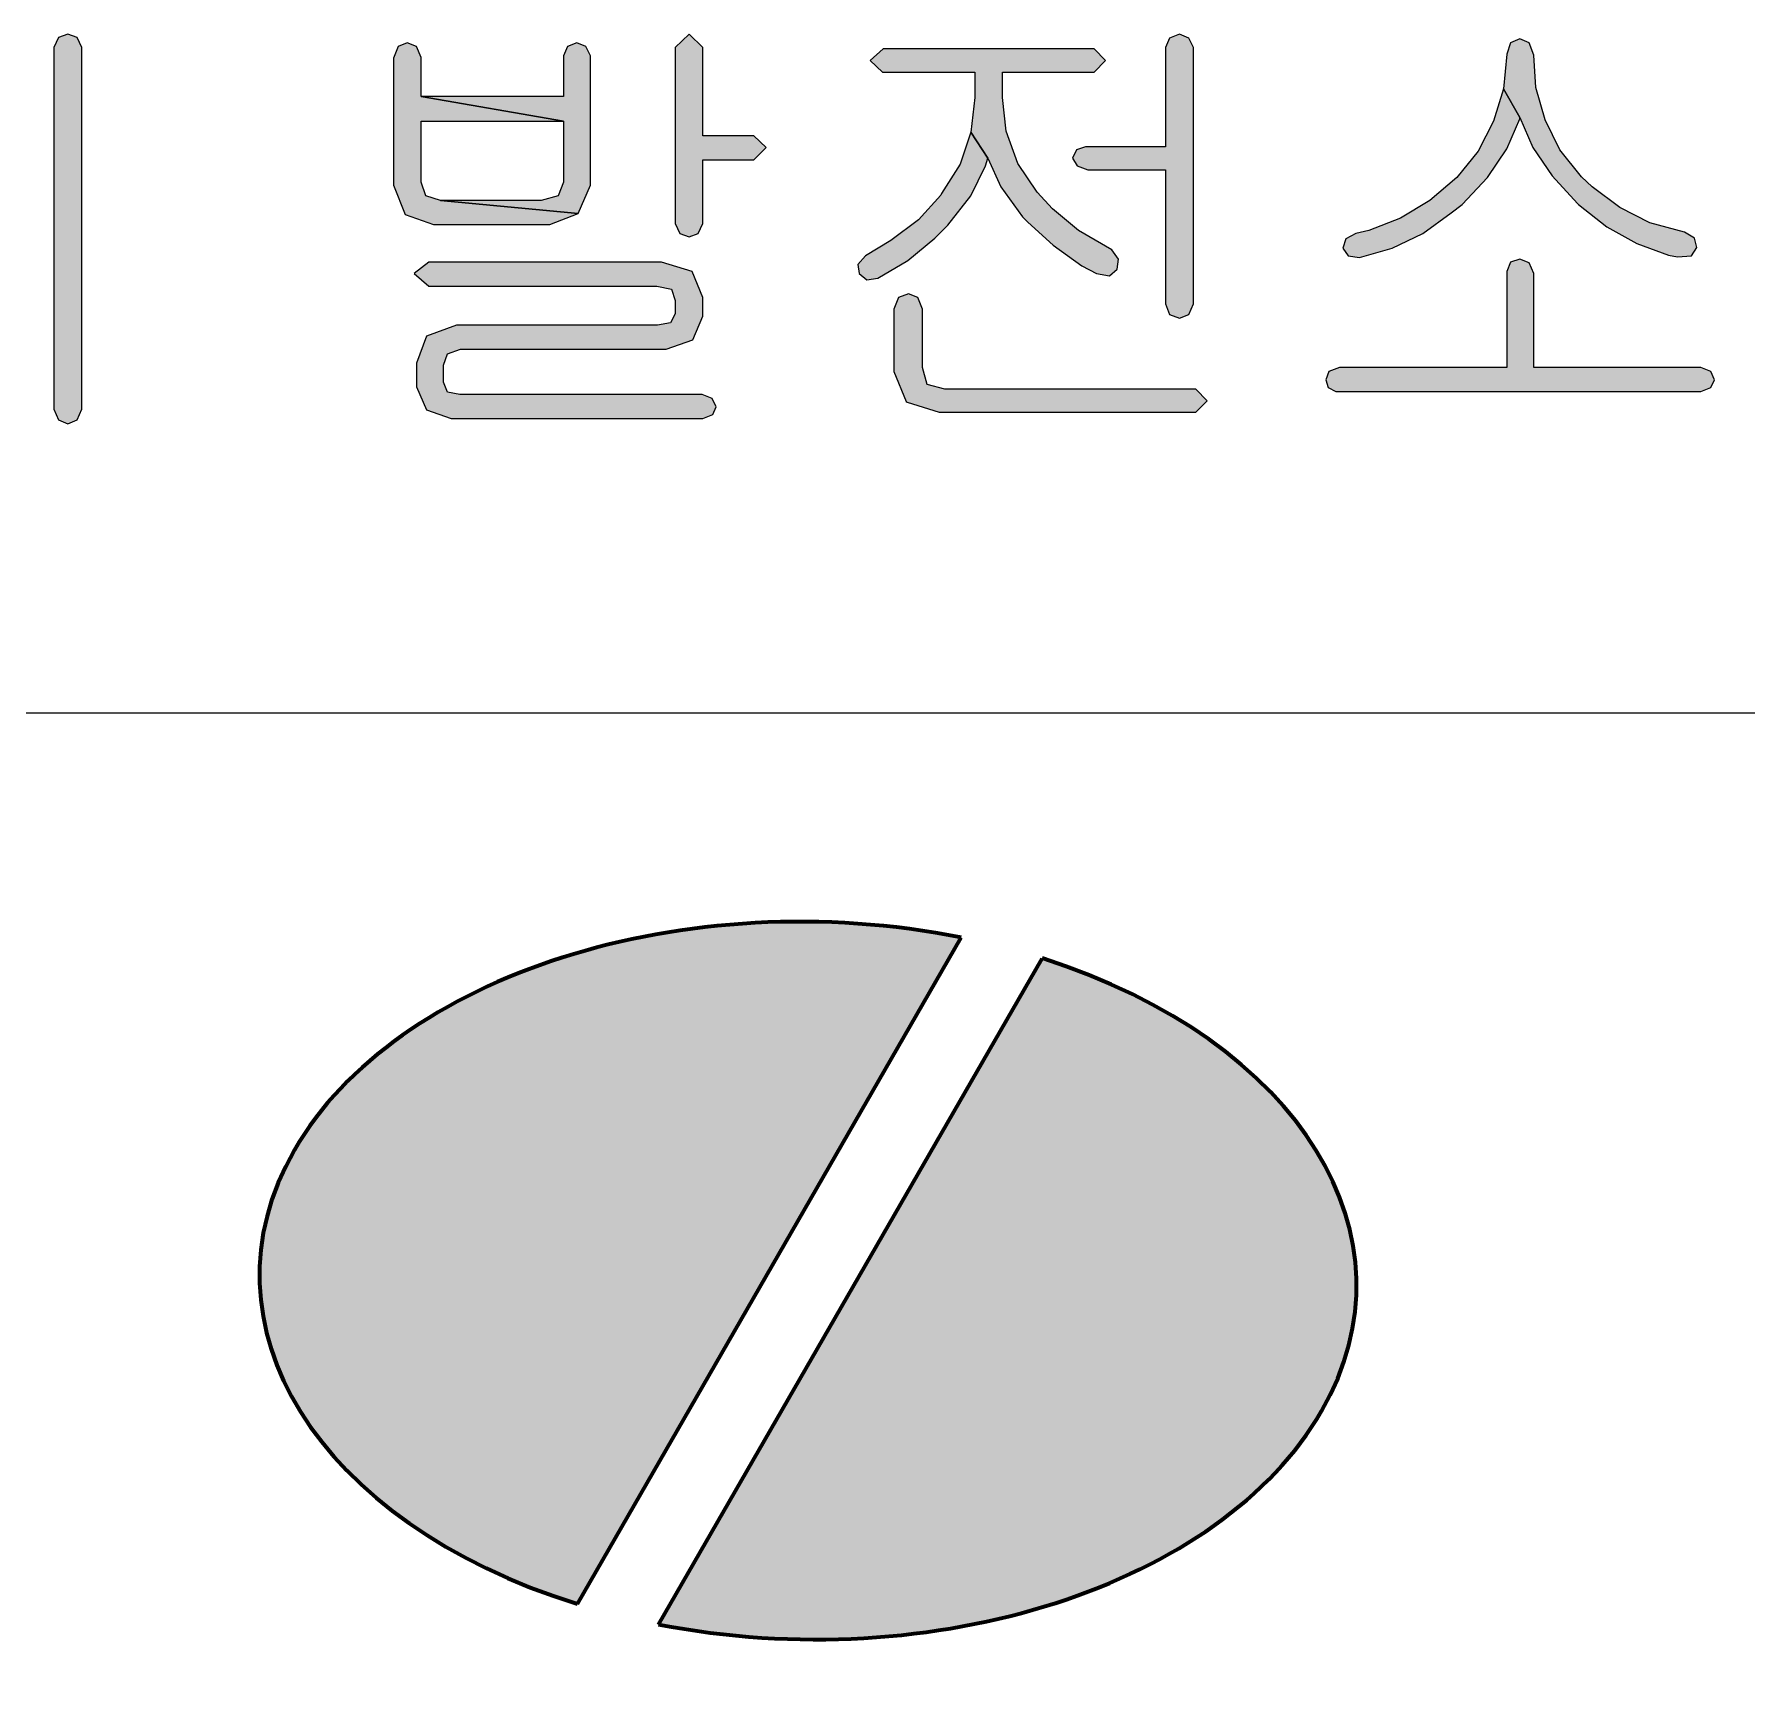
# Model space of a CAD drawing. Header units: inches. Extents: x 2106 to 2947, y -14 to 580.
# Drawn here: x 2846.65 to 2866.85, y 84.83 to 104.22 of the extents above; entities that cross this region are included whole.
import ezdxf

# ---------------------------------------------------------------- set-up
doc = ezdxf.new("R2010")
doc.units = ezdxf.units.IN
doc.header["$MEASUREMENT"] = 0
for name, color, linetype in [('BG 0 -1', 7, 'Continuous'), ('BG Default', 7, 'Continuous'), ('BG happy form$0$TITLE-BOX', 7, 'Continuous')]:
    doc.layers.add(name, color=color, linetype=linetype)

msp = doc.modelspace()

# ---------------------------------------------------------------- hatches: boundary and pattern name
at = {"layer": 'BG 0 -1', "linetype": 'ByBlock'}
for color, points in [(5, [(2857.586, 93.561), (2857.368, 93.602), (2857.149, 93.637), (2856.929, 93.668), (2856.707, 93.694), (2856.484, 93.714), (2856.26, 93.73), (2856.035, 93.74), (2855.81, 93.746), (2855.585, 93.746), (2855.36, 93.741), (2855.136, 93.731), (2854.913, 93.716), (2854.69, 93.696), (2854.469, 93.671), (2854.25, 93.64), (2854.032, 93.605), (2853.816, 93.565), (2853.603, 93.52), (2853.393, 93.47), (2853.185, 93.415), (2852.98, 93.356), (2852.779, 93.292), (2852.582, 93.223), (2852.388, 93.15), (2852.199, 93.072), (2852.013, 92.99), (2851.833, 92.904), (2851.657, 92.814), (2851.486, 92.72), (2851.32, 92.622), (2851.16, 92.52), (2851.005, 92.415), (2850.856, 92.306), (2850.713, 92.194), (2850.576, 92.078), (2850.445, 91.96), (2850.321, 91.838), (2850.204, 91.714), (2850.093, 91.586), (2849.989, 91.457), (2849.892, 91.325), (2849.802, 91.191), (2849.719, 91.055), (2849.644, 90.917), (2849.576, 90.777), (2849.516, 90.636), (2849.463, 90.493), (2849.418, 90.35), (2849.38, 90.205), (2849.351, 90.059), (2849.329, 89.913), (2849.315, 89.766), (2849.308, 89.619), (2849.31, 89.472), (2849.319, 89.325), (2849.336, 89.178), (2849.361, 89.031), (2849.394, 88.885), (2849.434, 88.74), (2849.482, 88.596), (2849.538, 88.453), (2849.601, 88.311), (2849.671, 88.171), (2849.75, 88.032), (2849.835, 87.895), (2849.927, 87.76), (2850.027, 87.627), (2850.134, 87.497), (2850.247, 87.368), (2850.367, 87.243), (2850.494, 87.12), (2850.627, 87), (2850.766, 86.883), (2850.911, 86.769), (2851.062, 86.659), (2851.219, 86.552), (2851.382, 86.449), (2851.549, 86.349), (2851.722, 86.253), (2851.9, 86.161), (2852.082, 86.074), (2852.269, 85.99), (2852.46, 85.911), (2852.655, 85.836), (2852.854, 85.765), (2853.057, 85.699)]), (80, [(2854.015, 85.458), (2854.234, 85.418), (2854.455, 85.383), (2854.677, 85.353), (2854.901, 85.329), (2855.126, 85.309), (2855.352, 85.295), (2855.578, 85.285), (2855.805, 85.281), (2856.031, 85.282), (2856.257, 85.289), (2856.483, 85.3), (2856.708, 85.317), (2856.931, 85.339), (2857.153, 85.366), (2857.374, 85.398), (2857.592, 85.435), (2857.809, 85.477), (2858.022, 85.524), (2858.233, 85.576), (2858.441, 85.632), (2858.646, 85.694), (2858.847, 85.76), (2859.045, 85.831), (2859.238, 85.906), (2859.428, 85.986), (2859.612, 86.07), (2859.792, 86.158), (2859.968, 86.251), (2860.138, 86.347), (2860.302, 86.447), (2860.461, 86.551), (2860.615, 86.659), (2860.762, 86.77), (2860.904, 86.884), (2861.039, 87.002), (2861.167, 87.123), (2861.289, 87.247), (2861.404, 87.373), (2861.513, 87.502), (2861.614, 87.634), (2861.708, 87.768), (2861.795, 87.904), (2861.875, 88.042), (2861.947, 88.182), (2862.011, 88.323), (2862.068, 88.466), (2862.117, 88.61), (2862.159, 88.756), (2862.192, 88.902), (2862.218, 89.049), (2862.235, 89.197), (2862.245, 89.344), (2862.247, 89.493), (2862.241, 89.641), (2862.227, 89.789), (2862.205, 89.937), (2862.176, 90.084), (2862.138, 90.23), (2862.093, 90.376), (2862.04, 90.52), (2861.979, 90.664), (2861.911, 90.806), (2861.835, 90.946), (2861.751, 91.084), (2861.661, 91.221), (2861.563, 91.356), (2861.458, 91.488), (2861.346, 91.618), (2861.227, 91.745), (2861.102, 91.87), (2860.97, 91.991), (2860.832, 92.11), (2860.687, 92.225), (2860.537, 92.337), (2860.38, 92.446), (2860.218, 92.551), (2860.051, 92.652), (2859.878, 92.75), (2859.7, 92.843), (2859.518, 92.933), (2859.331, 93.018), (2859.139, 93.099), (2858.944, 93.176), (2858.744, 93.248), (2858.541, 93.315)])]:
    msp.add_hatch(color=color, dxfattribs=at).paths.add_polyline_path(points)
at = {"layer": 'BG Default', "linetype": 'Continuous'}
for points in [[(2847.046, 104.217), (2846.937, 104.181), (2846.882, 104.063), (2846.882, 99.794), (2846.937, 99.667), (2847.046, 99.622), (2847.155, 99.667), (2847.209, 99.794), (2847.209, 104.063), (2847.155, 104.181)], [(2853.049, 104.118), (2852.94, 104.072), (2852.895, 103.963), (2852.895, 103.482), (2851.215, 103.482), (2852.895, 103.191), (2852.895, 102.474), (2852.831, 102.31), (2852.631, 102.256), (2851.442, 102.256), (2853.067, 102.101), (2853.213, 102.437), (2853.213, 103.963), (2853.158, 104.072)], [(2854.375, 104.217), (2854.212, 104.063), (2854.212, 101.983), (2854.266, 101.865), (2854.375, 101.829), (2854.484, 101.865), (2854.539, 101.983), (2854.539, 102.737), (2855.138, 102.737), (2855.284, 102.882), (2855.138, 103.019), (2854.539, 103.019), (2854.539, 104.063)], [(2860.161, 104.217), (2860.043, 104.172), (2859.997, 104.063), (2859.997, 102.891), (2859.053, 102.891), (2858.944, 102.855), (2858.898, 102.755), (2858.953, 102.664), (2859.08, 102.619), (2859.997, 102.619), (2859.997, 101.039), (2860.043, 100.911), (2860.161, 100.866), (2860.27, 100.911), (2860.324, 101.039), (2860.324, 104.063), (2860.27, 104.172)], [(2864.175, 104.163), (2864.066, 104.118), (2864.021, 103.981), (2863.985, 103.573), (2864.175, 103.237), (2864.33, 102.882), (2864.557, 102.546), (2864.857, 102.219), (2864.866, 102.21), (2865.202, 101.947), (2865.556, 101.747), (2865.928, 101.611), (2866.037, 101.593), (2866.201, 101.602), (2866.264, 101.702), (2866.237, 101.811), (2866.119, 101.883), (2865.71, 101.992), (2865.356, 102.174), (2865.029, 102.419), (2864.902, 102.537), (2864.648, 102.855), (2864.475, 103.209), (2864.366, 103.591), (2864.339, 103.972), (2864.284, 104.118)], [(2859.153, 104.045), (2856.664, 104.045), (2856.51, 103.909), (2856.655, 103.772), (2857.745, 103.772), (2857.745, 103.473), (2857.7, 103.064), (2857.899, 102.755), (2858.054, 102.419), (2858.308, 102.065), (2858.372, 102.001), (2858.671, 101.729), (2859.007, 101.484), (2859.18, 101.393), (2859.334, 101.366), (2859.425, 101.447), (2859.443, 101.565), (2859.362, 101.674), (2858.971, 101.901), (2858.662, 102.156), (2858.481, 102.356), (2858.254, 102.692), (2858.117, 103.073), (2858.072, 103.473), (2858.072, 103.482), (2858.072, 103.772), (2859.153, 103.772), (2859.289, 103.909)], [(2854.048, 101.529), (2851.305, 101.529), (2851.133, 101.393), (2851.305, 101.247), (2853.994, 101.247), (2854.166, 101.211), (2854.212, 101.075), (2854.212, 100.92), (2854.157, 100.812), (2854.003, 100.784), (2851.632, 100.784), (2851.278, 100.657), (2851.16, 100.339), (2851.16, 100.058), (2851.278, 99.785), (2851.569, 99.685), (2854.539, 99.685), (2854.657, 99.731), (2854.693, 99.821), (2854.648, 99.921), (2854.53, 99.967), (2851.669, 99.967), (2851.523, 99.994), (2851.478, 100.112), (2851.478, 100.312), (2851.523, 100.448), (2851.678, 100.503), (2854.103, 100.503), (2854.421, 100.612), (2854.539, 100.893), (2854.539, 101.111), (2854.412, 101.42)], [(2864.175, 101.565), (2864.066, 101.529), (2864.021, 101.42), (2864.021, 100.285), (2862.05, 100.285), (2861.923, 100.239), (2861.887, 100.139), (2861.914, 100.049), (2862.005, 100.003), (2866.31, 100.003), (2866.428, 100.049), (2866.473, 100.139), (2866.428, 100.239), (2866.31, 100.285), (2864.339, 100.285), (2864.339, 101.393), (2864.284, 101.52)], [(2856.964, 101.157), (2856.846, 101.111), (2856.791, 100.975), (2856.791, 100.239), (2856.937, 99.885), (2856.946, 99.876), (2857.327, 99.758), (2857.336, 99.758), (2860.352, 99.758), (2860.488, 99.894), (2860.352, 100.03), (2857.391, 100.03), (2857.182, 100.085), (2857.127, 100.285), (2857.127, 100.975), (2857.073, 101.111)]]:
    msp.add_hatch(color=3, dxfattribs=at).paths.add_polyline_path(points)
at = {"layer": 'BG Default', "linetype": 'ByBlock'}
for points in [[(2852.895, 103.191), (2851.215, 103.482), (2851.215, 103.945), (2851.16, 104.072), (2851.051, 104.118), (2850.942, 104.072), (2850.888, 103.936), (2850.888, 102.437), (2851.024, 102.092), (2851.36, 101.974), (2852.731, 101.974), (2853.067, 102.101), (2851.442, 102.256), (2851.269, 102.31), (2851.215, 102.474), (2851.215, 103.191)], [(2863.985, 103.573), (2863.867, 103.191), (2863.685, 102.837), (2863.431, 102.528), (2863.113, 102.256), (2862.768, 102.047), (2862.395, 101.901), (2862.241, 101.865), (2862.123, 101.802), (2862.086, 101.693), (2862.15, 101.602), (2862.286, 101.584), (2862.668, 101.693), (2863.031, 101.865), (2863.367, 102.11), (2863.494, 102.21), (2863.794, 102.528), (2864.021, 102.864), (2864.175, 103.218), (2864.175, 103.237)], [(2857.7, 103.064), (2857.572, 102.683), (2857.354, 102.337), (2857.345, 102.319), (2857.082, 102.029), (2856.755, 101.783), (2856.455, 101.602), (2856.364, 101.502), (2856.383, 101.393), (2856.473, 101.32), (2856.601, 101.338), (2856.955, 101.547), (2857.273, 101.811), (2857.427, 101.965), (2857.7, 102.31), (2857.872, 102.664), (2857.899, 102.755)]]:
    msp.add_hatch(color=3, dxfattribs=at).paths.add_polyline_path(points)

# ---------------------------------------------------------------- linework, layer by layer
at = {"layer": 'BG 0 -1', "color": 7, "linetype": 'Continuous', "lineweight": 9}
msp.add_line((2772.901, 96.213), (2922.169, 96.213), dxfattribs=at)
at = {"layer": 'BG 0 -1', "color": 3, "linetype": 'Continuous', "lineweight": 25}
for points in [[(2851.051, 104.118), (2850.942, 104.072), (2850.888, 103.936), (2850.888, 102.437), (2851.024, 102.092), (2851.36, 101.974), (2852.731, 101.974), (2853.067, 102.101), (2851.442, 102.256), (2851.269, 102.31), (2851.215, 102.474), (2851.215, 103.191), (2852.895, 103.191), (2851.215, 103.482), (2851.215, 103.945), (2851.16, 104.072)], [(2863.985, 103.573), (2863.867, 103.191), (2863.685, 102.837), (2863.431, 102.528), (2863.113, 102.256), (2862.768, 102.047), (2862.395, 101.901), (2862.241, 101.865), (2862.123, 101.802), (2862.086, 101.693), (2862.15, 101.602), (2862.286, 101.584), (2862.668, 101.693), (2863.031, 101.865), (2863.367, 102.11), (2863.494, 102.21), (2863.794, 102.528), (2864.021, 102.864), (2864.175, 103.218), (2864.175, 103.237)], [(2857.7, 103.064), (2857.572, 102.683), (2857.354, 102.337), (2857.345, 102.319), (2857.082, 102.029), (2856.755, 101.783), (2856.455, 101.602), (2856.364, 101.502), (2856.383, 101.393), (2856.473, 101.32), (2856.601, 101.338), (2856.955, 101.547), (2857.273, 101.811), (2857.427, 101.965), (2857.7, 102.31), (2857.872, 102.664), (2857.899, 102.755)]]:
    msp.add_lwpolyline(points, close=True, dxfattribs=at)
at = {"layer": 'BG 0 -1', "color": 7, "linetype": 'Continuous', "lineweight": 0}
for points in [[(2857.586, 93.561), (2857.368, 93.602), (2857.149, 93.637), (2856.929, 93.668), (2856.707, 93.694), (2856.484, 93.714), (2856.26, 93.73), (2856.035, 93.74), (2855.81, 93.746), (2855.585, 93.746), (2855.36, 93.741), (2855.136, 93.731), (2854.913, 93.716), (2854.69, 93.696), (2854.469, 93.671), (2854.25, 93.64), (2854.032, 93.605), (2853.816, 93.565), (2853.603, 93.52), (2853.393, 93.47), (2853.185, 93.415), (2852.98, 93.356), (2852.779, 93.292), (2852.582, 93.223), (2852.388, 93.15), (2852.199, 93.072), (2852.013, 92.99), (2851.833, 92.904), (2851.657, 92.814), (2851.486, 92.72), (2851.32, 92.622), (2851.16, 92.52), (2851.005, 92.415), (2850.856, 92.306), (2850.713, 92.194), (2850.576, 92.078), (2850.445, 91.96), (2850.321, 91.838), (2850.204, 91.714), (2850.093, 91.586), (2849.989, 91.457), (2849.892, 91.325), (2849.802, 91.191), (2849.719, 91.055), (2849.644, 90.917), (2849.576, 90.777), (2849.516, 90.636), (2849.463, 90.493), (2849.418, 90.35), (2849.38, 90.205), (2849.351, 90.059), (2849.329, 89.913), (2849.315, 89.766), (2849.308, 89.619), (2849.31, 89.472), (2849.319, 89.325), (2849.336, 89.178), (2849.361, 89.031), (2849.394, 88.885), (2849.434, 88.74), (2849.482, 88.596), (2849.538, 88.453), (2849.601, 88.311), (2849.671, 88.171), (2849.75, 88.032), (2849.835, 87.895), (2849.927, 87.76), (2850.027, 87.627), (2850.134, 87.497), (2850.247, 87.368), (2850.367, 87.243), (2850.494, 87.12), (2850.627, 87), (2850.766, 86.883), (2850.911, 86.769), (2851.062, 86.659), (2851.219, 86.552), (2851.382, 86.449), (2851.549, 86.349), (2851.722, 86.253), (2851.9, 86.161), (2852.082, 86.074), (2852.269, 85.99), (2852.46, 85.911), (2852.655, 85.836), (2852.854, 85.765), (2853.057, 85.699)], [(2854.015, 85.458), (2854.234, 85.418), (2854.455, 85.383), (2854.677, 85.353), (2854.901, 85.329), (2855.126, 85.309), (2855.352, 85.295), (2855.578, 85.285), (2855.805, 85.281), (2856.031, 85.282), (2856.257, 85.289), (2856.483, 85.3), (2856.708, 85.317), (2856.931, 85.339), (2857.153, 85.366), (2857.374, 85.398), (2857.592, 85.435), (2857.809, 85.477), (2858.022, 85.524), (2858.233, 85.576), (2858.441, 85.632), (2858.646, 85.694), (2858.847, 85.76), (2859.045, 85.831), (2859.238, 85.906), (2859.428, 85.986), (2859.612, 86.07), (2859.792, 86.158), (2859.968, 86.251), (2860.138, 86.347), (2860.302, 86.447), (2860.461, 86.551), (2860.615, 86.659), (2860.762, 86.77), (2860.904, 86.884), (2861.039, 87.002), (2861.167, 87.123), (2861.289, 87.247), (2861.404, 87.373), (2861.513, 87.502), (2861.614, 87.634), (2861.708, 87.768), (2861.795, 87.904), (2861.875, 88.042), (2861.947, 88.182), (2862.011, 88.323), (2862.068, 88.466), (2862.117, 88.61), (2862.159, 88.756), (2862.192, 88.902), (2862.218, 89.049), (2862.235, 89.197), (2862.245, 89.344), (2862.247, 89.493), (2862.241, 89.641), (2862.227, 89.789), (2862.205, 89.937), (2862.176, 90.084), (2862.138, 90.23), (2862.093, 90.376), (2862.04, 90.52), (2861.979, 90.664), (2861.911, 90.806), (2861.835, 90.946), (2861.751, 91.084), (2861.661, 91.221), (2861.563, 91.356), (2861.458, 91.488), (2861.346, 91.618), (2861.227, 91.745), (2861.102, 91.87), (2860.97, 91.991), (2860.832, 92.11), (2860.687, 92.225), (2860.537, 92.337), (2860.38, 92.446), (2860.218, 92.551), (2860.051, 92.652), (2859.878, 92.75), (2859.7, 92.843), (2859.518, 92.933), (2859.331, 93.018), (2859.139, 93.099), (2858.944, 93.176), (2858.744, 93.248), (2858.541, 93.315)]]:
    msp.add_lwpolyline(points, close=True, dxfattribs=at)
at = {"layer": 'BG Default', "color": 3, "linetype": 'Continuous', "lineweight": 25}
for points in [[(2847.046, 104.217), (2846.937, 104.181), (2846.882, 104.063), (2846.882, 99.794), (2846.937, 99.667), (2847.046, 99.622), (2847.155, 99.667), (2847.209, 99.794), (2847.209, 104.063), (2847.155, 104.181)], [(2853.049, 104.118), (2852.94, 104.072), (2852.895, 103.963), (2852.895, 103.482), (2851.215, 103.482), (2852.895, 103.191), (2852.895, 102.474), (2852.831, 102.31), (2852.631, 102.256), (2851.442, 102.256), (2853.067, 102.101), (2853.213, 102.437), (2853.213, 103.963), (2853.158, 104.072)], [(2854.375, 104.217), (2854.212, 104.063), (2854.212, 101.983), (2854.266, 101.865), (2854.375, 101.829), (2854.484, 101.865), (2854.539, 101.983), (2854.539, 102.737), (2855.138, 102.737), (2855.284, 102.882), (2855.138, 103.019), (2854.539, 103.019), (2854.539, 104.063)], [(2860.161, 104.217), (2860.043, 104.172), (2859.997, 104.063), (2859.997, 102.891), (2859.053, 102.891), (2858.944, 102.855), (2858.898, 102.755), (2858.953, 102.664), (2859.08, 102.619), (2859.997, 102.619), (2859.997, 101.039), (2860.043, 100.911), (2860.161, 100.866), (2860.27, 100.911), (2860.324, 101.039), (2860.324, 104.063), (2860.27, 104.172)], [(2864.175, 104.163), (2864.066, 104.118), (2864.021, 103.981), (2863.985, 103.573), (2864.175, 103.237), (2864.33, 102.882), (2864.557, 102.546), (2864.857, 102.219), (2864.866, 102.21), (2865.202, 101.947), (2865.556, 101.747), (2865.928, 101.611), (2866.037, 101.593), (2866.201, 101.602), (2866.264, 101.702), (2866.237, 101.811), (2866.119, 101.883), (2865.71, 101.992), (2865.356, 102.174), (2865.029, 102.419), (2864.902, 102.537), (2864.648, 102.855), (2864.475, 103.209), (2864.366, 103.591), (2864.339, 103.972), (2864.284, 104.118)], [(2859.153, 104.045), (2856.664, 104.045), (2856.51, 103.909), (2856.655, 103.772), (2857.745, 103.772), (2857.745, 103.473), (2857.7, 103.064), (2857.899, 102.755), (2858.054, 102.419), (2858.308, 102.065), (2858.372, 102.001), (2858.671, 101.729), (2859.007, 101.484), (2859.18, 101.393), (2859.334, 101.366), (2859.425, 101.447), (2859.443, 101.565), (2859.362, 101.674), (2858.971, 101.901), (2858.662, 102.156), (2858.481, 102.356), (2858.254, 102.692), (2858.117, 103.073), (2858.072, 103.473), (2858.072, 103.482), (2858.072, 103.772), (2859.153, 103.772), (2859.289, 103.909)], [(2854.048, 101.529), (2851.305, 101.529), (2851.133, 101.393), (2851.305, 101.247), (2853.994, 101.247), (2854.166, 101.211), (2854.212, 101.075), (2854.212, 100.92), (2854.157, 100.812), (2854.003, 100.784), (2851.632, 100.784), (2851.278, 100.657), (2851.16, 100.339), (2851.16, 100.058), (2851.278, 99.785), (2851.569, 99.685), (2854.539, 99.685), (2854.657, 99.731), (2854.693, 99.821), (2854.648, 99.921), (2854.53, 99.967), (2851.669, 99.967), (2851.523, 99.994), (2851.478, 100.112), (2851.478, 100.312), (2851.523, 100.448), (2851.678, 100.503), (2854.103, 100.503), (2854.421, 100.612), (2854.539, 100.893), (2854.539, 101.111), (2854.412, 101.42)], [(2864.175, 101.565), (2864.066, 101.529), (2864.021, 101.42), (2864.021, 100.285), (2862.05, 100.285), (2861.923, 100.239), (2861.887, 100.139), (2861.914, 100.049), (2862.005, 100.003), (2866.31, 100.003), (2866.428, 100.049), (2866.473, 100.139), (2866.428, 100.239), (2866.31, 100.285), (2864.339, 100.285), (2864.339, 101.393), (2864.284, 101.52)], [(2856.964, 101.157), (2856.846, 101.111), (2856.791, 100.975), (2856.791, 100.239), (2856.937, 99.885), (2856.946, 99.876), (2857.327, 99.758), (2857.336, 99.758), (2860.352, 99.758), (2860.488, 99.894), (2860.352, 100.03), (2857.391, 100.03), (2857.182, 100.085), (2857.127, 100.285), (2857.127, 100.975), (2857.073, 101.111)]]:
    msp.add_lwpolyline(points, close=True, dxfattribs=at)
at = {"layer": 'BG Default', "color": 7, "linetype": 'Continuous', "lineweight": 0}
for points in [[(2852.895, 103.191), (2851.215, 103.482), (2851.215, 103.945), (2851.16, 104.072), (2851.051, 104.118), (2850.942, 104.072), (2850.888, 103.936), (2850.888, 102.437), (2851.024, 102.092), (2851.36, 101.974), (2852.731, 101.974), (2853.067, 102.101), (2851.442, 102.256), (2851.269, 102.31), (2851.215, 102.474), (2851.215, 103.191)], [(2863.985, 103.573), (2863.867, 103.191), (2863.685, 102.837), (2863.431, 102.528), (2863.113, 102.256), (2862.768, 102.047), (2862.395, 101.901), (2862.241, 101.865), (2862.123, 101.802), (2862.086, 101.693), (2862.15, 101.602), (2862.286, 101.584), (2862.668, 101.693), (2863.031, 101.865), (2863.367, 102.11), (2863.494, 102.21), (2863.794, 102.528), (2864.021, 102.864), (2864.175, 103.218), (2864.175, 103.237)], [(2857.7, 103.064), (2857.572, 102.683), (2857.354, 102.337), (2857.345, 102.319), (2857.082, 102.029), (2856.755, 101.783), (2856.455, 101.602), (2856.364, 101.502), (2856.383, 101.393), (2856.473, 101.32), (2856.601, 101.338), (2856.955, 101.547), (2857.273, 101.811), (2857.427, 101.965), (2857.7, 102.31), (2857.872, 102.664), (2857.899, 102.755)]]:
    msp.add_lwpolyline(points, close=True, dxfattribs=at)
at = {"layer": 'BG happy form$0$TITLE-BOX', "color": 5, "linetype": 'Continuous', "lineweight": 100}
msp.add_line((2853.057, 85.699), (2857.586, 93.561), dxfattribs=at)
at = {"layer": 'BG happy form$0$TITLE-BOX', "color": 80, "linetype": 'Continuous', "lineweight": 100}
msp.add_line((2854.015, 85.458), (2858.541, 93.315), dxfattribs=at)
at = {"layer": 'BG happy form$0$TITLE-BOX', "color": 5, "linetype": 'Continuous', "lineweight": 100}
msp.add_ellipse((2855.778, 89.514), major_axis=(6.47, -0.104), ratio=0.654054, start_param=1.298066, end_param=4.288804, dxfattribs=at)
at = {"layer": 'BG happy form$0$TITLE-BOX', "color": 80, "linetype": 'Continuous', "lineweight": 100}
msp.add_ellipse((2855.778, 89.514), major_axis=(-6.47, 0.104), ratio=0.654054, start_param=1.305326, end_param=4.281544, dxfattribs=at)

doc.saveas('drawing.dxf')
